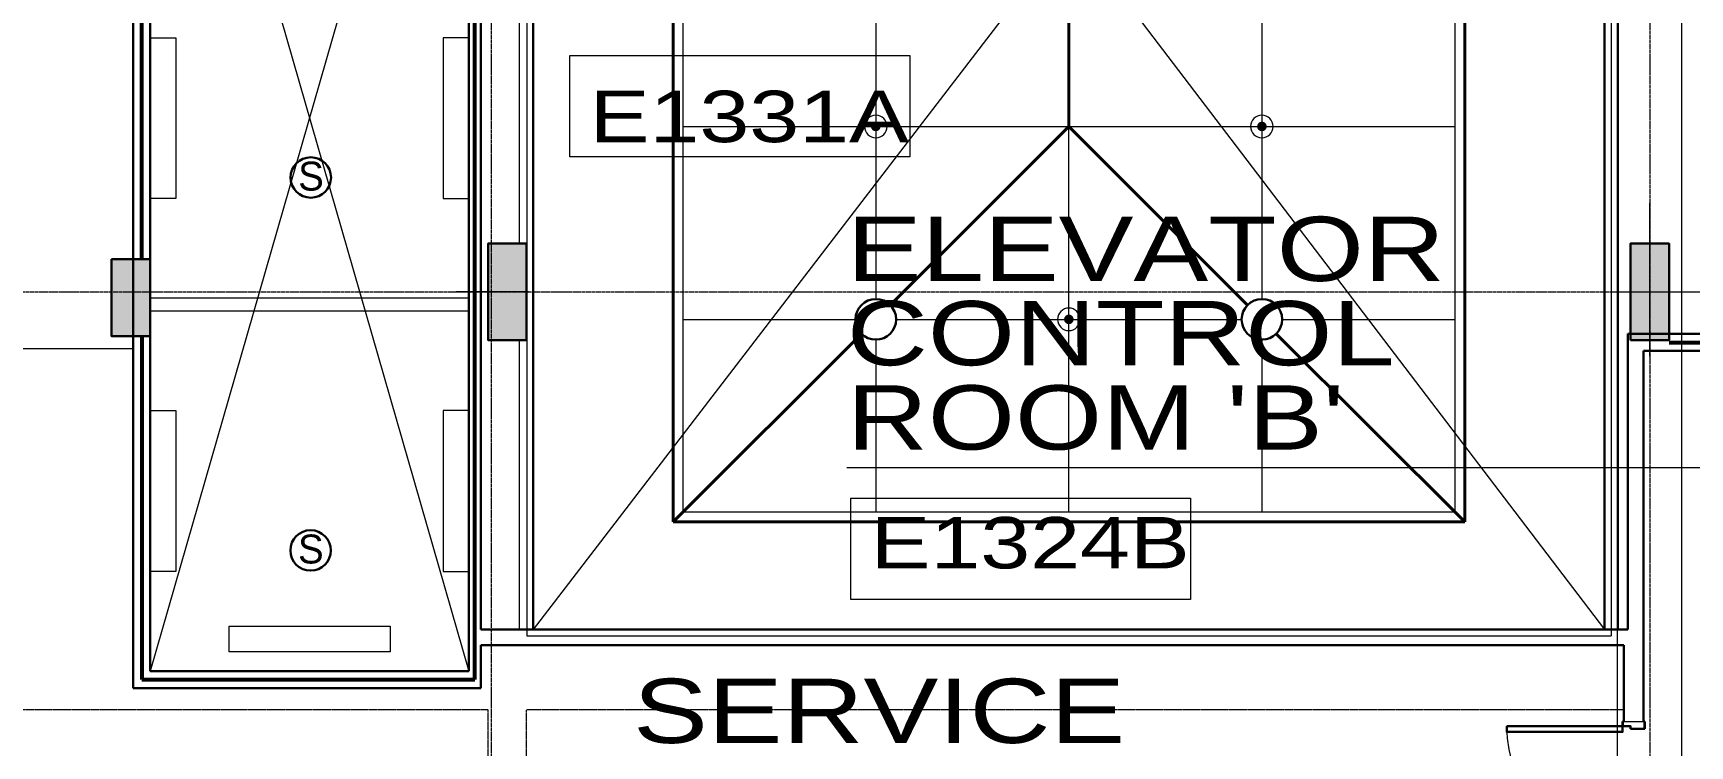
# Model space of a CAD drawing. Header units: inches. Extents: x -40190 to 0, y -3216 to 2257.
# Drawn here: x -29427 to -28912, y 526 to 748 of the extents above; entities that cross this region are included whole.
import ezdxf

# ---------------------------------------------------------------- set-up
doc = ezdxf.new("R2010")
doc.units = ezdxf.units.IN
doc.header["$LTSCALE"] = 0.5
doc.header["$MEASUREMENT"] = 0
doc.linetypes.add('A113$0$CENTER', pattern=[2, 1.25, -0.25, 0.25, -0.25])
doc.linetypes.add('A113$0$HIDDEN2', pattern=[0.1875, 0.125, -0.0625])
for name, color, linetype in [('A113$0$A-ANNO-IDEN', 8, 'Continuous'), ('A113$0$A-ANNO-PATT-13-14', 8, 'Continuous'), ('A113$0$A-COLS-13-14', 8, 'Continuous'), ('A113$0$A-COLS-COLS13-14', 8, 'Continuous'), ('A113$0$A-DOOR', 8, 'Continuous'), ('A113$0$A-DOOR-FRAM', 8, 'Continuous'), ('A113$0$A-FLOR-HRAL', 8, 'Continuous'), ('A113$0$A-FLOR-OPEN-TO-BELOW', 8, 'Continuous'), ('A113$0$A-FLOR-OPN-TO-BELOW', 8, 'Continuous'), ('A113$0$A-FLOR-OVHD', 8, 'A113$0$HIDDEN2'), ('A113$0$A-FLOR-SLAB', 8, 'Continuous'), ('A113$0$A-GRID-GRDP0-15', 8, 'Continuous'), ('A113$0$A-WALL-FIRE', 8, 'Continuous'), ('A113$0$A-WALL-FULL-INTR', 8, 'Continuous'), ('A113$0$S-BEAM', 8, 'Continuous'), ('A113$0$S-BEAM-ELEV', 8, 'Continuous'), ('A613$0$A-CLNG-SPNK', 8, 'Continuous'), ('A613$0$A-ROOF-SKYL', 8, 'Continuous'), ('A613$0$br613 - E-Lite', 8, 'Continuous'), ('A613$0$E-LITE-CLNG', 3, 'Continuous'), ('A613$0$Level 30', 8, 'Continuous'), ('XREF', 7, 'Continuous')]:
    doc.layers.add(name, color=color, linetype=linetype)
doc.styles.add('A113$0$Arial', font='arial.ttf', dxfattribs={"height": 0.076839})
doc.styles.add('A613$0$style-Arial', font='arial.ttf')

# ---------------------------------------------------------------- blocks, each defined once
blk = doc.blocks.new('A113$0$72dr478_3')
at = {"layer": 'A113$0$A-DOOR', "linetype": 'Continuous', "lineweight": 0, "extrusion": (0, 0, -1)}
blk.add_arc((6.87, -1.5), 36, 270, 360, dxfattribs=at)
at = {"layer": 'A113$0$A-DOOR', "linetype": 'Continuous', "lineweight": 0}
blk.add_arc((-6.87, -73.75), 36, 90, 180, dxfattribs=at)
at = {"layer": 'A113$0$A-DOOR', "linetype": 'Continuous', "lineweight": 30}
for points in [[(-42.87, -1.5), (-42.87, -3.25), (-6.87, -3.25), (-6.87, -1.5)], [(-42.87, -73.75), (-42.87, -72), (-6.87, -72), (-6.87, -73.75)]]:
    blk.add_3dface(points, dxfattribs=at)
at = {"layer": 'A113$0$A-DOOR-FRAM', "linetype": 'Continuous', "lineweight": 30}
for p, q in [((-6.87, 0), (-6.87, -1.5)), ((-6.87, 0), (-6.5, 0)), ((0, 0), (-0.38, 0)), ((0, -2.25), (0, 0)), ((-6.87, -1.5), (-4.45, -1.5)), ((-4.45, -1.5), (-4.45, -2.25)), ((-4.45, -2.25), (0, -2.25)), ((-6.87, -75.25), (-6.87, -73.75)), ((-6.87, -73.75), (-4.45, -73.75)), ((-6.87, -75.25), (-6.5, -75.25)), ((-4.45, -73.75), (-4.45, -73)), ((-4.45, -73), (0, -73)), ((0, -75.25), (-0.37, -75.25)), ((0, -73), (0, -75.25))]:
    blk.add_line(p, q, dxfattribs=at)
at = {"layer": 'A113$0$A-DOOR-FRAM', "linetype": 'Continuous', "lineweight": 13}
for p, q in [((-6.5, 0), (-6.5, -0.15)), ((-0.38, -0.15), (-0.38, 0)), ((-6.72, -0.15), (-6.72, -1.35)), ((-6.72, -0.15), (-6.5, -0.15)), ((-6.72, -1.35), (-4.3, -1.35)), ((-4.3, -1.35), (-4.3, -2.1)), ((-4.3, -2.1), (-0.15, -2.1)), ((-0.15, -0.15), (-0.38, -0.15)), ((-0.15, -2.1), (-0.15, -0.15)), ((-6.72, -75.1), (-6.72, -73.9)), ((-6.72, -73.9), (-4.3, -73.9)), ((-6.72, -75.1), (-6.5, -75.1)), ((-6.5, -75.25), (-6.5, -75.1)), ((-4.3, -73.9), (-4.3, -73.15)), ((-4.3, -73.15), (-0.15, -73.15)), ((-0.15, -75.1), (-0.37, -75.1)), ((-0.37, -75.1), (-0.37, -75.25)), ((-0.15, -73.15), (-0.15, -75.1))]:
    blk.add_line(p, q, dxfattribs=at)
blk = doc.blocks.new('A113')
at = {"layer": 'A113$0$A-ANNO-IDEN', "lineweight": 13}
blk.add_line((-22390.5161, 612.5287), (-22183.9837, 612.5287), dxfattribs=at)
at = {"layer": 'A113$0$A-ANNO-IDEN', "lineweight": 0}
blk.add_line((-22183.9837, 612.5287), (-22087.6993, 612.5287), dxfattribs=at)
at = {"layer": 'A113$0$A-ANNO-IDEN', "lineweight": 13}
for points in [[(-22476.6042, 740.7071), (-22370.9912, 740.7071), (-22370.9912, 709.1776), (-22476.6042, 709.1776)], [(-22389.3163, 603.012), (-22283.7032, 603.012), (-22283.7032, 571.4824), (-22389.3163, 571.4824)]]:
    blk.add_3dface(points, dxfattribs=at)
at = {"layer": 'A113$0$A-ANNO-PATT-13-14', "lineweight": 30, "extrusion": (0, 0, -1)}
for points in [[(22502.0241, 682.1574, 4909.5523), (22490.0241, 682.1574, 4909.5523), (22502.0241, 652.1574, 4909.5523), (22490.0241, 652.1574, 4909.5523)], [(22147.0236, 682.1544, 4909.5523), (22135.0236, 682.1544, 4909.5523), (22147.0236, 652.1544, 4909.5523), (22135.0236, 652.1544, 4909.5523)]]:
    blk.add_solid(points, dxfattribs=at)
at = {"layer": 'A113$0$A-ANNO-PATT-13-14', "lineweight": 30}
blk.add_solid([(-22619.0037, 677.3419, -4909.5523), (-22607.0037, 677.3419, -4909.5523), (-22619.0037, 653.3419, -4909.5523), (-22607.0037, 653.3419, -4909.5523)], dxfattribs=at)
at = {"layer": 'A113$0$A-COLS-13-14', "lineweight": 0}
blk.add_line((-22141.0236, 647.1349, 1992.7541), (-22141.0236, 694.718, 1992.7541), dxfattribs=at)
at = {"layer": 'A113$0$A-COLS-COLS13-14', "lineweight": 0}
for p, q in [((-22141.0236, 647.1349, -4909.5523), (-22141.0236, 694.718, -4909.5523)), ((-22489.497, 667.1544, -4909.5523), (-22511.8834, 667.1544, -4909.5523)), ((-22153.1858, 667.1544, -4909.5523), (-22125.3194, 667.1544, -4909.5523)), ((-22152.4358, 667.1544, -4909.5523), (-22124.5694, 667.1544, -4909.5523))]:
    blk.add_line(p, q, dxfattribs=at)
at = {"layer": 'A113$0$A-COLS-COLS13-14', "lineweight": 30}
for points in [[(-22490.0241, 682.1574, -4909.5523), (-22502.0241, 682.1574, -4909.5523), (-22502.0241, 652.1574, -4909.5523), (-22490.0241, 652.1574, -4909.5523)], [(-22147.0236, 652.1544, -4909.5523), (-22135.0236, 652.1544, -4909.5523), (-22135.0236, 682.1544, -4909.5523), (-22147.0236, 682.1544, -4909.5523)], [(-22619.0037, 677.3419, -4909.5523), (-22607.0037, 677.3419, -4909.5523), (-22607.0037, 653.3419, -4909.5523), (-22619.0037, 653.3419, -4909.5523)]]:
    blk.add_3dface(points, dxfattribs=at)
at = {"layer": 'A113$0$A-FLOR-HRAL', "lineweight": 13}
blk.add_line((-22749.7521, 649.5238, 1992.7541), (-22612.2739, 649.5238, 1992.7541), dxfattribs=at)
at = {"layer": 'A113$0$A-FLOR-OPEN-TO-BELOW', "lineweight": 0}
for p, q in [((-22607.0242, 893.4145, 1992.7541), (-22507.9994, 549.1637, 1992.7541)), ((-22508.0238, 893.4144, 1992.7541), (-22607.0239, 549.1488, 1992.7541))]:
    blk.add_line(p, q, dxfattribs=at)
at = {"layer": 'A113$0$A-FLOR-OPN-TO-BELOW', "lineweight": 0}
blk.add_line((-22155.0187, 996.2051, 1992.7541), (-22487.9924, 562.1223, 1992.7541), dxfattribs=at)
at = {"layer": 'A113$0$A-FLOR-OPN-TO-BELOW', "lineweight": 0, "elevation": 1992.7541, "flags": 128}
blk.add_lwpolyline([(-22487.9935, 996.2051), (-22471.9798, 978.3908), (-22155.0305, 562.1218)], dxfattribs=at)
at = {"layer": 'A113$0$A-FLOR-OVHD', "lineweight": 13}
for p, q in [((-22502.0241, 537.1631, 1992.7541), (-22860.0236, 537.1631, 1992.7541)), ((-22502.0241, 355.1574, 1992.7541), (-22502.0241, 537.1631, 1992.7541)), ((-22490.0241, 379.1574, 1992.7541), (-22490.0241, 537.1631, 1992.7541)), ((-22149.0658, 537.1631, 1992.7541), (-22490.0241, 537.1631, 1992.7541))]:
    blk.add_line(p, q, dxfattribs=at)
at = {"layer": 'A113$0$A-FLOR-SLAB', "lineweight": 0}
for p, q in [((-22489.9935, 998.2051, 1992.7541), (-22489.9935, 560.1223, 1992.7541)), ((-22153.023, 998.2051, 1992.7541), (-22153.0219, 560.1223, 1992.7541)), ((-22489.9935, 560.1223, 1992.7541), (-22153.0219, 560.1223, 1992.7541))]:
    blk.add_line(p, q, dxfattribs=at)
blk.add_3dface([(-22508.0235, 1009.1644, 1992.7541), (-22607.0218, 1009.1644, 1992.7541), (-22607.0218, 549.163, 1992.7541), (-22508.0235, 549.163, 1992.7541)], dxfattribs=at)
at = {"layer": 'A113$0$A-GRID-GRDP0-15', "linetype": 'A113$0$CENTER', "lineweight": 0}
for p, q in [((-22501.0236, 2113.2362), (-22501.0236, -676.9042)), ((-22141.0236, 2113.2362), (-22141.0236, -676.9042)), ((-23884.5631, 667.1574), (-20368.7317, 667.1574))]:
    blk.add_line(p, q, dxfattribs=at)
at = {"layer": 'A113$0$A-WALL-FIRE', "lineweight": 53}
for p, q in [((-22506.1489, 546.5501, 1992.7541), (-22506.1489, 1011.8, 1992.7541)), ((-22609.6507, 677.3419, 1992.7541), (-22609.6507, 871.5239, 1992.7541)), ((-22609.6489, 653.3419, 1992.7541), (-22609.6489, 546.5346, 1992.7541)), ((-22135.0236, 651.3996, 1992.7541), (-22108.5488, 651.3996, 1992.7541)), ((-22609.6489, 546.5346, 1992.7541), (-22506.1489, 546.5501, 1992.7541))]:
    blk.add_line(p, q, dxfattribs=at)
at = {"layer": 'A113$0$A-WALL-FULL-INTR', "lineweight": 30}
for p, q in [((-22504.2741, 1014.4354, 1992.7541), (-22504.2748, 562.1223, 1992.7541)), ((-22487.9936, 1014.4354, 1992.7541), (-22487.9924, 562.1223, 1992.7541)), ((-22155.0316, 996.0489, 1992.7541), (-22155.0305, 562.1218, 1992.7541)), ((-22607.0446, 893.4145, 1992.7541), (-22607.0397, 549.16, 1992.7541)), ((-22508.0238, 893.4144, 1992.7541), (-22508.0244, 549.1749, 1992.7541)), ((-22612.2943, 869.5238, 1992.7541), (-22612.2896, 543.9092, 1992.7541)), ((-22147.8149, 654.0442, 1992.7541), (-22147.8169, 562.1218, 1992.7541)), ((-22147.8149, 654.0442, 1992.7541), (-22120.7914, 654.0449, 1992.7541)), ((-22142.94, 648.7943, 1992.7541), (-22142.9425, 533.367, 1992.7541)), ((-22142.94, 648.7943, 1992.7541), (-22108.5297, 648.7952, 1992.7541)), ((-22504.2748, 562.1223, 1992.7541), (-22147.8169, 562.1218, 1992.7541)), ((-22504.2748, 557.2473, 1992.7541), (-22504.2749, 543.9254, 1992.7541)), ((-22504.2748, 557.2473, 1992.7541), (-22149.0676, 557.2468, 1992.7541)), ((-22149.0655, 533.367, 1992.7541), (-22149.0676, 557.2468, 1992.7541)), ((-22607.0397, 549.16, 1992.7541), (-22508.0244, 549.1749, 1992.7541)), ((-22612.2896, 543.9092, 1992.7541), (-22504.2749, 543.9254, 1992.7541))]:
    blk.add_line(p, q, dxfattribs=at)
at = {"layer": 'A113$0$A-WALL-FULL-INTR', "lineweight": 0}
for p, q in [((-22150.7816, 1009.1489, 1992.7541), (-22150.7805, 562.1218, 1992.7541)), ((-22492.2429, 682.1574, 1992.7541), (-22492.2429, 888.1574, 1992.7541)), ((-22492.242, 562.1223, 1992.7541), (-22492.242, 652.1574, 1992.7541))]:
    blk.add_line(p, q, dxfattribs=at)
at = {"layer": 'A113$0$A-WALL-FULL-INTR', "lineweight": 13}
blk.add_line((-22142.9425, 533.367, 1992.7541), (-22149.0655, 533.367, 1992.7541), dxfattribs=at)
at = {"layer": 'A113$0$S-BEAM', "lineweight": 0}
for p, q in [((-22151.0129, 379.1574, 1992.7541), (-22151.0262, 1009.1697, 1992.7541)), ((-22131.0227, 379.1574, 1992.7541), (-22131.0227, 1009.1697, 1992.7541))]:
    blk.add_line(p, q, dxfattribs=at)
at = {"layer": 'A113$0$S-BEAM-ELEV', "lineweight": 13}
for p, q in [((-22507.9282, 665.1555, 1992.7541), (-22607.0481, 665.1555, 1992.7541)), ((-22507.9282, 661.1555, 1992.7541), (-22607.0481, 661.1555, 1992.7541))]:
    blk.add_line(p, q, dxfattribs=at)
at = {"layer": 'A113$0$A-DOOR', "lineweight": 0}
blk.add_blockref('A113$0$72dr478_3', (-22142.5675, 533.517, 1992.7541), dxfattribs=at)
at = {"layer": 'A113$0$A-ANNO-IDEN', "lineweight": 13, "style": 'A113$0$Arial', "width": 1.246875}
for s, height, p in [('ELEVATOR ', 20, (-22390.5171, 670.5276)), ('CONTROL', 20, (-22390.5171, 644.3094)), ("ROOM 'B'", 20, (-22390.5171, 618.0911)), ('E1324B', 16, (-22383.1322, 581.1251)), ('SERVICE', 20, (-22456.9473, 526.822))]:
    blk.add_text(s, height=height, dxfattribs=at).set_placement(p)
at = {"layer": 'A113$0$A-ANNO-IDEN', "lineweight": 13, "insert": (-22470.4202, 713.487), "char_height": 15.999998, "attachment_point": 7, "line_spacing_factor": 0.6, "style": 'A113$0$Arial'}
blk.add_mtext('\\H1x;\\W1.24688;E1331A', dxfattribs=at)
blk = doc.blocks.new('*U991')
at = {"layer": 'A613$0$A-CLNG-SPNK', "linetype": 'Continuous', "lineweight": 0, "extrusion": (0, 0, -1)}
h = blk.add_hatch(color=256, dxfattribs=at)
edge = h.paths.add_edge_path()
edge.add_arc((0, 0), 1.5, 0, 360)
blk.add_circle((0, 0), 3.5, dxfattribs=at)
blk = doc.blocks.new('*U1002')
at = {"layer": 'A613$0$Level 30', "linetype": 'Continuous', "lineweight": 30}
blk.add_circle((0.01, -0.44), 6.29, dxfattribs=at)
at = {"layer": 'A613$0$Level 30', "linetype": 'Continuous', "lineweight": 30, "style": 'A613$0$style-Arial', "width": 0.95}
blk.add_text('S', height=9, dxfattribs=at).set_placement((-3.91, -4.5))
blk = doc.blocks.new('A613')
at = {"layer": 'A613$0$A-ROOF-SKYL', "lineweight": 40}
for p, q in [((-22444.52, 961.6, 2679.43), (-22444.52, 595.6, 2679.43)), ((-22198.52, 961.6, 2679.43), (-22198.52, 595.6, 2679.43)), ((-22321.52, 838.6, 2679.43), (-22321.52, 718.6, 2679.43)), ((-22377.06, 663.06, 2679.43), (-22321.52, 718.6, 2679.43)), ((-22265.98, 663.06, 2679.43), (-22321.52, 718.6, 2679.43)), ((-22444.52, 595.6, 2679.43), (-22385.98, 654.14, 2679.43)), ((-22198.52, 595.6, 2679.43), (-22257.06, 654.14, 2679.43)), ((-22198.52, 595.6, 2679.43), (-22444.52, 595.6, 2679.43))]:
    blk.add_line(p, q, dxfattribs=at)
at = {"layer": 'A613$0$A-ROOF-SKYL', "lineweight": 0}
for p, q in [((-22441.52, 958.6, 2679.43), (-22441.52, 598.61, 2679.43)), ((-22201.53, 958.6, 2679.43), (-22201.53, 598.61, 2679.43)), ((-22381.52, 772.3, 2679.43), (-22381.52, 664.91, 2679.43)), ((-22261.52, 772.3, 2679.43), (-22261.52, 664.91, 2679.43)), ((-22441.52, 718.6, 2679.43), (-22201.53, 718.6, 2679.43)), ((-22321.52, 598.61, 2679.43), (-22321.52, 718.6, 2679.43)), ((-22441.52, 658.6, 2679.43), (-22387.83, 658.6, 2679.43)), ((-22375.22, 658.6, 2679.43), (-22267.83, 658.6, 2679.43)), ((-22255.22, 658.6, 2679.43), (-22201.53, 658.6, 2679.43)), ((-22381.52, 652.3, 2679.43), (-22381.52, 598.61, 2679.43)), ((-22261.52, 652.3, 2679.43), (-22261.52, 598.61, 2679.43)), ((-22201.53, 598.61, 2679.43), (-22441.52, 598.61, 2679.43))]:
    blk.add_line(p, q, dxfattribs=at)
at = {"layer": 'A613$0$br613 - E-Lite', "lineweight": 13}
for points in [[(-22607.05, 696.16, 2679.43), (-22607.05, 746.16, 2679.43), (-22599.05, 746.16, 2679.43), (-22599.05, 696.16, 2679.43)], [(-22507.93, 696.16, 2679.43), (-22507.93, 746.16, 2679.43), (-22515.93, 746.16, 2679.43), (-22515.93, 696.16, 2679.43)], [(-22607.05, 580.2, 2679.43), (-22607.05, 630.2, 2679.43), (-22599.05, 630.2, 2679.43), (-22599.05, 580.2, 2679.43)], [(-22507.93, 580.2, 2679.43), (-22507.93, 630.2, 2679.43), (-22515.93, 630.2, 2679.43), (-22515.93, 580.2, 2679.43)], [(-22532.49, 555.15, 2679.43), (-22582.49, 555.15, 2679.43), (-22582.49, 563.15, 2679.43), (-22532.49, 563.15, 2679.43)]]:
    blk.add_3dface(points, dxfattribs=at)
at = {"layer": 'A613$0$E-LITE-CLNG', "lineweight": 30}
for centre in [(-22381.52, 658.6, 2679.43), (-22261.52, 658.6, 2679.43)]:
    blk.add_circle(centre, 6.31, dxfattribs=at)
at = {"layer": 'A613$0$A-CLNG-SPNK', "lineweight": 0}
for p in [(-22381.53, 718.6, 2679.43), (-22261.53, 718.6, 2679.43), (-22321.53, 658.6, 2679.43)]:
    blk.add_blockref('*U991', p, dxfattribs=at)
at = {"layer": 'A613$0$Level 30', "lineweight": 30}
for p in [(-22557.12, 703.16, 2679.43), (-22557.17, 587.16, 2679.43)]:
    blk.add_blockref('*U1002', p, dxfattribs=at)

msp = doc.modelspace()

# ---------------------------------------------------------------- block references
at = {"layer": 'XREF'}
for name in ['A113', 'A613']:
    msp.add_blockref(name, (-6783.71, 0), dxfattribs=at)

doc.saveas('drawing.dxf')
